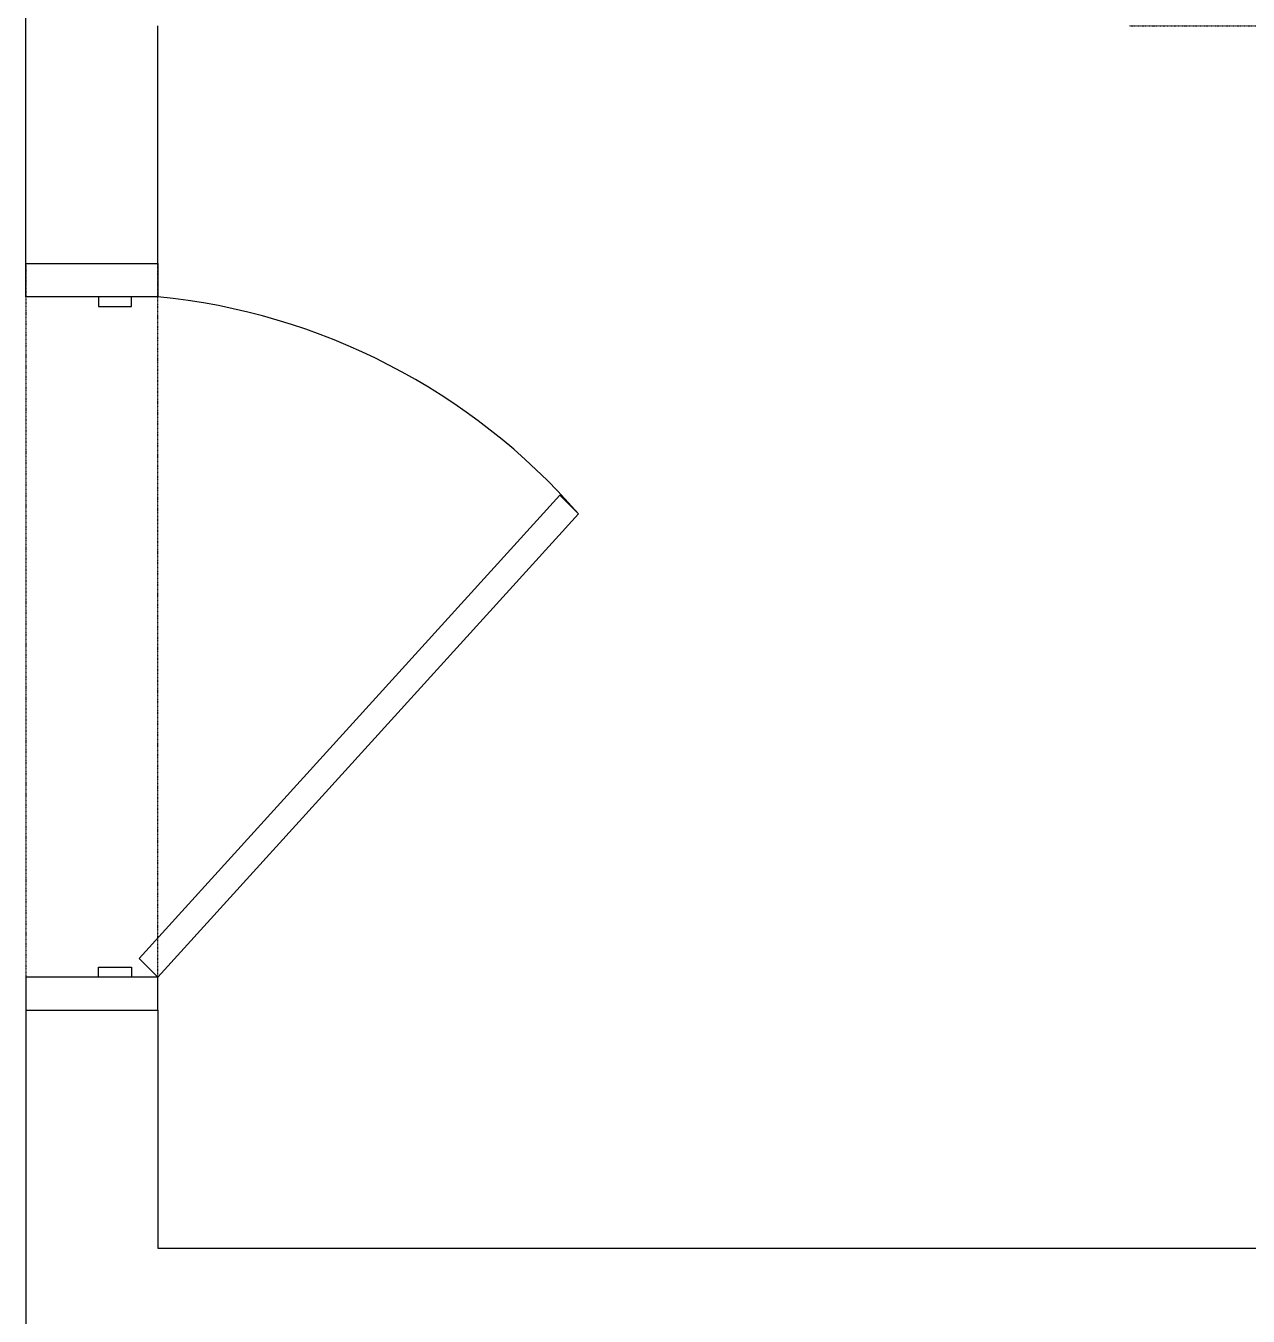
# Model space of a CAD drawing. Header units: millimetres. Extents: x 186805 to 449048, y 2167 to 51540.
# Drawn here: x 429428 to 431278, y 21179 to 23132 of the extents above; entities that cross this region are included whole.
import ezdxf

# ---------------------------------------------------------------- set-up
doc = ezdxf.new("R2010")
doc.units = ezdxf.units.MM
doc.linetypes.add('HIDDEN2', pattern=[0.1875, 0.125, -0.0625])
doc.layers.add('0-60x60-C', color=3, linetype='CONTINUOUS', lineweight=13)
for name, color, linetype in [('A-ABOVE DOOR', 1, 'HIDDEN2'), ('a-door', 4, 'CONTINUOUS'), ('a-wall', 140, 'CONTINUOUS')]:
    doc.layers.add(name, color=color, linetype=linetype)

# ---------------------------------------------------------------- blocks, each defined once
blk = doc.blocks.new('A$C7C4A1575')
at = {"layer": 'A-ABOVE DOOR', "color": 8}
for p, q in [((19395.1, 29890), (19395.1, 28760)), ((19595.1, 28760), (19595.1, 29890)), ((17925.1, 28400), (16995.1, 28400))]:
    blk.add_line(p, q, dxfattribs=at)
at = {"layer": 'a-door', "color": 8, "lineweight": -3}
for points in [[(19595.1, 29840), (19595.1, 29890), (19395.1, 29890), (19395.1, 29840)], [(19395.1, 29840), (19423.4, 29811.7), (18787, 29110.3), (18758.7, 29138.6)], [(19485.1, 29840), (19485.1, 29825), (19435.1, 29825), (19435.1, 29840)], [(19595.1, 28810), (19595.1, 28760), (19395.1, 28760), (19395.1, 28810)], [(19485.1, 28810), (19485.1, 28825), (19435.1, 28825), (19435.1, 28810)]]:
    blk.add_lwpolyline(points, close=True, dxfattribs=at)
blk.add_arc((19490.6, 29775.5), 970.2, 221.0303, 264.3505, dxfattribs=at)
at = {"layer": 'a-wall', "color": 8}
for p, q in [((19595.1, 29890), (19595.1, 31250)), ((19395.1, 30250), (16875.1, 30250)), ((19395.1, 29890), (19395.1, 30250)), ((19595.1, 29890), (19395.1, 29890)), ((19395.1, 28760), (19395.1, 28400)), ((19595.1, 28760), (19395.1, 28760)), ((19595.1, 28760), (19595.1, 28350)), ((19595.1, 28660), (19595.1, 28660))]:
    blk.add_line(p, q, dxfattribs=at)
blk = doc.blocks.new('A$C32DD6ECA')
at = {"layer": '0-60x60-C', "color": 16, "xscale": 0.04183124983683228, "yscale": 0.04183124983683228, "zscale": 0.04183124983683228, "rotation": 180}
blk.add_blockref('A$C7C4A1575', (4397.082, 2202.636), dxfattribs=at)

msp = doc.modelspace()

# ---------------------------------------------------------------- block references
at = {"layer": '0-60x60-C', "color": 16, "xscale": 23.90557308239969, "yscale": 23.90557308239969, "zscale": 23.90557308239969}
msp.add_blockref('A$C32DD6ECA', (343908.2, -1123), dxfattribs=at)

doc.saveas('drawing.dxf')
